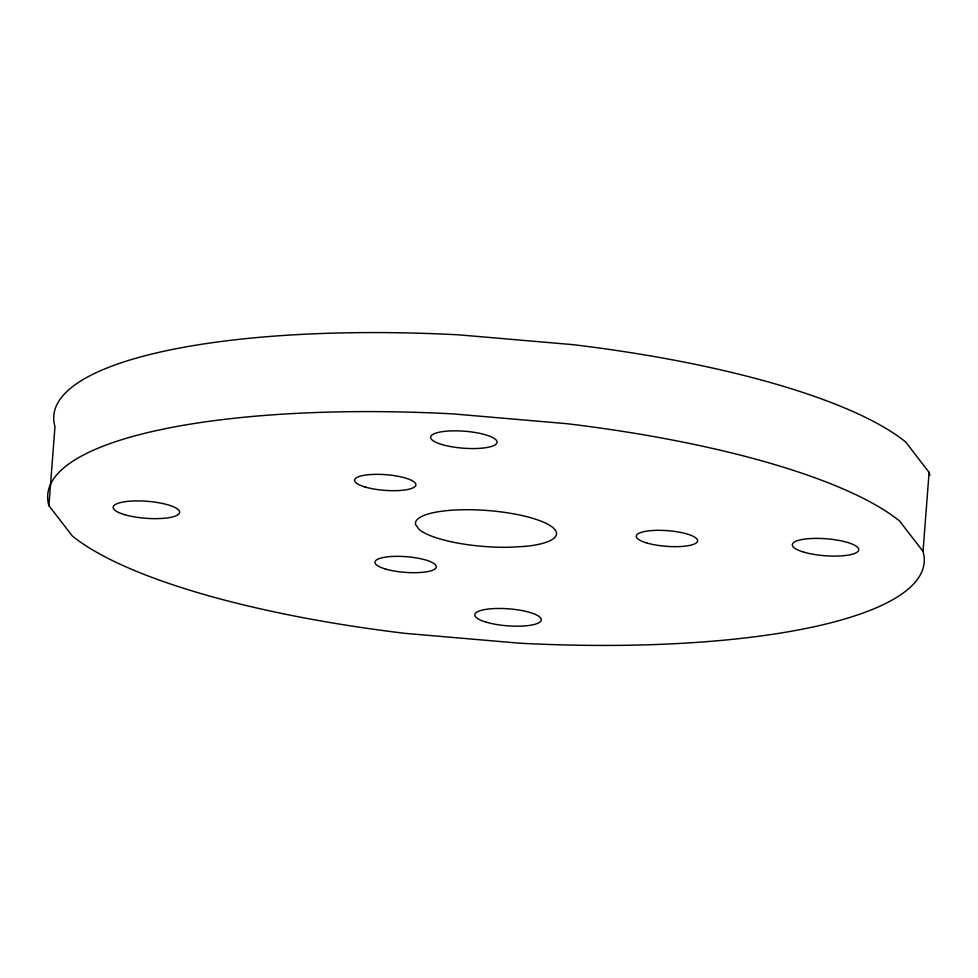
<?xml version="1.0" encoding="UTF-8"?>
<svg xmlns="http://www.w3.org/2000/svg" width="978" height="978" viewBox="0 0 978 978"><rect width="100%" height="100%" fill="white"/><g stroke="black" fill="none" stroke-linecap="round" stroke-linejoin="round"><path stroke-width="1.47" d="M929.1 472.374L923.024 551.396A439.538 112.274 4.4 0 1 519.208 643.169L404.953 633.341A439.538 112.274 4.4 0 1 72.396 536.078L48.9 505.626L54.976 426.604A439.538 112.274 4.4 0 1 458.792 334.831L573.047 344.659A439.538 112.274 4.4 0 1 905.604 441.922L929.1 472.374A439.538 112.274 4.4 0 1 929.821 475.345M923.024 551.396L899.528 520.944A439.538 112.274 4.4 0 0 566.959 423.694L452.716 413.865A439.538 112.274 4.4 0 0 48.9 505.626M525.113 546.396L508.597 547.289A70.709 18.056 4.4 0 1 419.183 529.526L415.601 524.636A70.709 18.056 4.4 0 1 517.166 514.514A70.709 18.056 4.4 0 1 525.113 546.396M646.739 542.961A30.746 7.848 4.4 0 0 697.033 542.203A30.746 7.848 4.4 0 0 657.118 530.333A30.746 7.848 4.4 0 0 646.739 542.961M385.442 568.988A30.746 7.848 4.4 0 0 435.736 568.218A30.746 7.848 4.4 0 0 395.821 556.348A30.746 7.848 4.4 0 0 385.442 568.988M365.026 486.983A30.746 7.848 4.4 0 0 415.308 486.225A30.746 7.848 4.4 0 0 375.405 474.354A30.746 7.848 4.4 0 0 365.026 486.983M441.922 444.538A33.313 8.509 4.4 0 0 496.433 443.719A33.313 8.509 4.4 0 0 453.181 430.858A33.313 8.509 4.4 0 0 441.922 444.538M803.61 552.081A33.313 8.509 4.4 0 0 858.109 551.262A33.313 8.509 4.4 0 0 814.857 538.401A33.313 8.509 4.4 0 0 803.61 552.081M124.475 514.624A33.313 8.509 4.4 0 0 178.974 513.792A33.313 8.509 4.4 0 0 135.722 500.932A33.313 8.509 4.4 0 0 124.475 514.624M486.164 622.167A33.313 8.509 4.4 0 0 540.663 621.336A33.313 8.509 4.4 0 0 497.411 608.475A33.313 8.509 4.4 0 0 486.164 622.167"/></g></svg>
